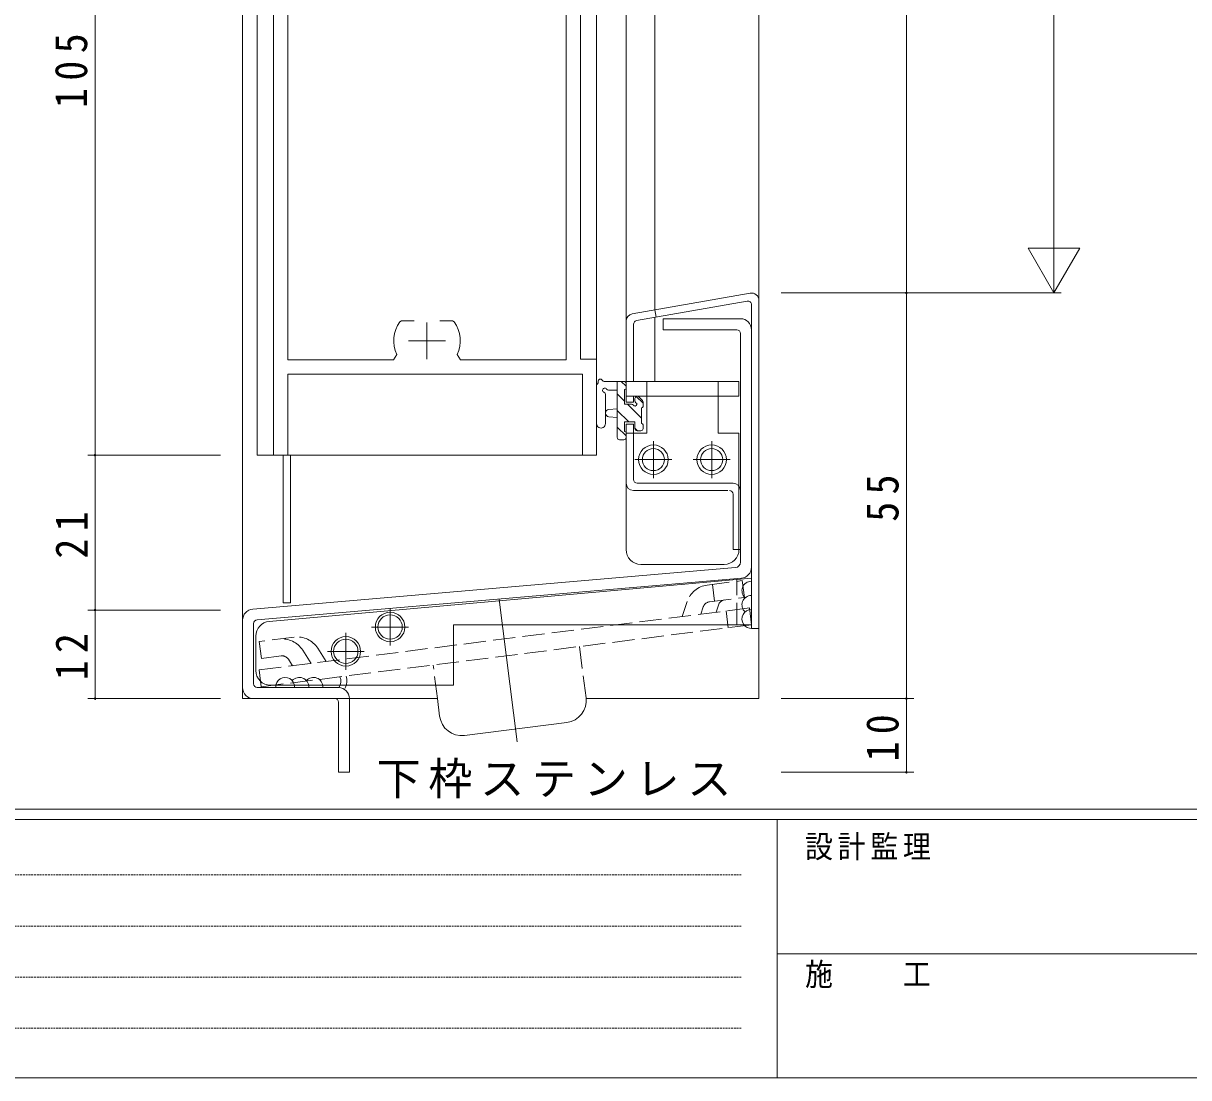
# Model space of a CAD drawing. Units: millimetres on the paper. Extents: x -397 to 397, y -282 to 282.
# Drawn here: x -238.5 to -80.5, y -282.1 to -139.1 of the extents above; entities that cross this region are included whole.
import ezdxf

# ---------------------------------------------------------------- set-up
doc = ezdxf.new("R2010")
doc.units = ezdxf.units.MM
for name, pattern in [('USER1', [0.375, 0.25, -0.125]), ('USER2', [13, 10, -1, 1, -1]), ('USER4', [4, 3, -1])]:
    doc.linetypes.add(name, pattern=pattern)
for name, color, linetype, lineweight in [('0-1_YKK_ZWAK', 7, 'Continuous', 18), ('0-3_YKK_11', 7, 'Continuous', 18), ('0-4_YKK_12', 2, 'Continuous', 18), ('0-5_YKK_13', 4, 'Continuous', 18), ('0-6_YKK_D', 6, 'Continuous', 18)]:
    doc.layers.add(name, color=color, linetype=linetype, lineweight=lineweight)
doc.layers.add('0-2_USER1', color=7, linetype='Continuous')
doc.styles.add('ＭＳ ゴシック', font='')
doc.styles.get('ＭＳ ゴシック').set_extended_font_data('MS Gothic')

msp = doc.modelspace()

# ---------------------------------------------------------------- linework, layer by layer
at = {"layer": '0-1_YKK_ZWAK'}
for p, q in [((376.092, -245.688), (-393.908, -245.688)), ((338.292, -247.088), (-393.908, -247.088)), ((-136.308, -247.088), (-136.308, -282.088)), ((-136.308, -265.287), (-7.508, -265.287)), ((-393.908, -282.088), (338.292, -282.088))]:
    msp.add_line(p, q, dxfattribs=at)
at = {"layer": '0-1_YKK_ZWAK', "linetype": 'USER1'}
for p, q in [((-389.31, -254.6), (-141.117, -254.6)), ((-389.31, -261.529), (-141.117, -261.529)), ((-389.31, -268.457), (-141.117, -268.457)), ((-389.31, -275.386), (-141.117, -275.386))]:
    msp.add_line(p, q, dxfattribs=at)
at = {"layer": '0-3_YKK_11'}
for p, q in [((-162.994, -184.688), (-162.994, -92.688)), ((-204.594, -93.688), (-204.594, -197.688)), ((-164.924, -184.758), (-164.924, -117.618)), ((-202.664, -122.888), (-202.664, -184.758)), ((-187.487, -179.616), (-187.24, -179.488)), ((-187.24, -179.488), (-185.544, -179.488)), ((-183.794, -179.688), (-183.794, -184.688)), ((-182.044, -179.488), (-180.347, -179.488)), ((-182.044, -179.488), (-180.347, -179.488)), ((-180.347, -179.488), (-180.101, -179.616)), ((-186.294, -182.188), (-181.294, -182.188)), ((-202.664, -184.758), (-188.345, -184.758)), ((-188.345, -184.758), (-187.89, -184.051)), ((-179.697, -184.051), (-179.242, -184.758)), ((-179.242, -184.758), (-164.924, -184.758)), ((-160.794, -184.688), (-162.994, -184.688)), ((-160.794, -197.688), (-160.794, -184.688)), ((-202.664, -186.688), (-162.724, -186.688)), ((-202.664, -197.688), (-202.664, -186.688)), ((-162.724, -186.688), (-162.724, -197.688)), ((-204.594, -197.688), (-202.664, -197.688)), ((-162.724, -197.688), (-160.794, -197.688))]:
    msp.add_line(p, q, dxfattribs=at)
for start, end in [(145.15008, 204.45637), (335.54363, 34.84992)]:
    msp.add_arc((-183.794, -182.188), 4.5, start, end, dxfattribs=at)
at = {"layer": '0-4_YKK_12'}
for p, q in [((-208.794, -63.045), (-208.794, -230.688)), ((-206.794, -63.045), (-206.794, -197.688)), ((-160.794, -63.045), (-160.794, -197.688)), ((-156.794, -187.688), (-156.794, -63.045)), ((-152.894, -63.045), (-152.894, -177.998)), ((-138.794, -63.045), (-138.794, -230.688)), ((-152.894, -179.013), (-152.894, -187.688)), ((-152.894, -187.688), (-155.794, -187.688)), ((-206.794, -197.688), (-160.794, -197.688)), ((-203.294, -197.688), (-203.294, -217.688)), ((-202.294, -197.688), (-202.294, -217.688)), ((-202.294, -217.688), (-203.294, -217.688)), ((-182.376, -230.688), (-208.794, -230.688)), ((-138.794, -230.688), (-162.219, -230.688))]:
    msp.add_line(p, q, dxfattribs=at)
at = {"layer": '0-5_YKK_13'}
for p, q in [((-155.967, -178.54), (-139.967, -175.718)), ((-155.38, -179.452), (-140.38, -176.807)), ((-138.794, -176.703), (-138.794, -221.188)), ((-152.894, -177.998), (-152.72, -178.983)), ((-139.794, -177.299), (-139.794, -221.188)), ((-156.794, -190.488), (-156.794, -179.525)), ((-155.794, -187.688), (-155.794, -179.944)), ((-151.794, -179.188), (-151.794, -180.688)), ((-141.294, -179.188), (-151.794, -179.188)), ((-141.794, -180.688), (-151.794, -180.688)), ((-141.294, -181.188), (-141.294, -212.182)), ((-139.794, -180.688), (-139.794, -212.87)), ((-157.094, -187.686), (-159.774, -187.686)), ((-157.994, -187.686), (-157.994, -195.286)), ((-156.794, -188.341), (-157.448, -187.686)), ((-156.794, -187.688), (-141.494, -187.688)), ((-156.794, -188.586), (-156.794, -187.986)), ((-153.994, -187.688), (-153.994, -194.688)), ((-144.294, -187.688), (-144.294, -194.688)), ((-141.494, -187.688), (-141.494, -189.688)), ((-160.794, -193.414), (-160.794, -188.252)), ((-159.594, -193.414), (-159.591, -189.453)), ((-159.174, -188.886), (-157.994, -188.886)), ((-156.994, -190.386), (-157.994, -189.386)), ((-156.994, -190.786), (-156.994, -188.786)), ((-156.794, -188.188), (-156.794, -189.188)), ((-156.055, -190.786), (-156.994, -190.786)), ((-156.794, -190.488), (-155.794, -190.488)), ((-154.694, -192.686), (-156.593, -190.786)), ((-155.794, -190.488), (-155.794, -189.688)), ((-155.594, -189.986), (-155.594, -190.325)), ((-154.494, -190.641), (-155.42, -189.714)), ((-154.581, -190.274), (-155.081, -189.774)), ((-154.494, -191.086), (-154.494, -190.486)), ((-157.994, -191.386), (-159.138, -191.488)), ((-157.994, -192.586), (-159.138, -192.484)), ((-156.439, -193.186), (-157.994, -191.631)), ((-154.694, -193.386), (-154.694, -191.286)), ((-156.794, -195.076), (-157.994, -193.876)), ((-156.994, -193.186), (-155.594, -193.186)), ((-156.994, -194.486), (-156.994, -193.186)), ((-156.794, -193.488), (-155.794, -193.488)), ((-156.794, -193.488), (-156.794, -201.484)), ((-156.794, -193.488), (-155.794, -193.488)), ((-155.794, -200.984), (-155.794, -193.488)), ((-155.594, -193.186), (-155.594, -194.086)), ((-155.239, -194.386), (-155.594, -194.031)), ((-154.494, -194.086), (-154.494, -193.586)), ((-157.694, -195.586), (-157.094, -195.586)), ((-156.794, -195.286), (-156.794, -194.686)), ((-156.794, -194.688), (-153.994, -194.688)), ((-156.794, -194.688), (-156.794, -210.488)), ((-155.294, -194.386), (-154.794, -194.386)), ((-153.094, -195.788), (-153.094, -200.788)), ((-145.194, -195.788), (-145.194, -200.788)), ((-144.294, -194.688), (-141.494, -194.688)), ((-141.494, -194.688), (-141.494, -210.481)), ((-150.594, -198.288), (-155.594, -198.288)), ((-142.694, -198.288), (-147.694, -198.288)), ((-155.294, -201.484), (-142.294, -201.484)), ((-155.794, -202.484), (-142.994, -202.484)), ((-142.294, -202.984), (-142.294, -210.48)), ((-141.494, -202.484), (-141.494, -210.488)), ((-141.294, -202.484), (-141.294, -210.48)), ((-142.294, -210.48), (-141.294, -210.48)), ((-141.979, -212.93), (-207.422, -218.57)), ((-154.794, -212.488), (-143.494, -212.488)), ((-206.837, -220.025), (-141.165, -214.365)), ((-139.794, -214.352), (-205.177, -220.228)), ((-139.794, -220.688), (-139.794, -214.352)), ((-173.991, -217.275), (-171.553, -236.573)), ((-208.794, -229.188), (-208.794, -220.064)), ((-207.294, -220.523), (-207.294, -228.688)), ((-180.194, -220.688), (-139.794, -220.688)), ((-180.194, -228.888), (-180.194, -220.688)), ((-138.794, -221.188), (-139.794, -221.188)), ((-206.998, -226.888), (-206.998, -222.22)), ((-180.194, -228.888), (-204.998, -228.888)), ((-206.794, -229.188), (-195.794, -229.188)), ((-196.294, -230.688), (-207.294, -230.688)), ((-195.794, -231.188), (-195.794, -240.688)), ((-194.294, -240.688), (-194.294, -230.688)), ((-182.074, -233.083), (-182.376, -230.688)), ((-178.721, -235.684), (-164.832, -233.929)), ((-195.794, -240.688), (-194.294, -240.688))]:
    msp.add_line(p, q, dxfattribs=at)
at = {"layer": '0-5_YKK_13', "linetype": 'USER4'}
for p, q in [((-145.798, -215.298), (-141.054, -214.698)), ((-141.794, -220.688), (-141.794, -214.532)), ((-141.054, -214.698), (-140.766, -216.98)), ((-145.079, -215.207), (-144.791, -217.489)), ((-149.179, -219.555), (-148.52, -217.544)), ((-145.51, -217.579), (-140.766, -216.98)), ((-144.288, -218.002), (-144.608, -218.977)), ((-206.554, -226.801), (-140.082, -218.406)), ((-146.335, -218.26), (-146.654, -219.236)), ((-143.232, -218.804), (-142.944, -221.086)), ((-140.082, -218.406), (-139.794, -220.688)), ((-206.266, -229.083), (-139.794, -220.688)), ((-201.79, -222.369), (-206.534, -222.968)), ((-206.534, -222.968), (-206.246, -225.25)), ((-200.641, -224.127), (-199.503, -225.911)), ((-197.457, -225.652), (-198.594, -223.868)), ((-162.231, -230.577), (-163.108, -223.632)), ((-203.549, -224.91), (-206.246, -225.25)), ((-202.58, -225.364), (-202.028, -226.23)), ((-206.554, -226.801), (-206.266, -229.083)), ((-182.376, -230.688), (-182.951, -226.138))]:
    msp.add_line(p, q, dxfattribs=at)
at = {"layer": '0-5_YKK_13', "linetype": 'USER2'}
for p, q in [((-188.794, -218.488), (-188.794, -223.488)), ((-186.294, -220.988), (-191.294, -220.988)), ((-194.798, -221.788), (-194.798, -226.788)), ((-192.298, -224.288), (-197.298, -224.288))]:
    msp.add_line(p, q, dxfattribs=at)
at = {"layer": '0-5_YKK_13'}
msp.add_lwpolyline([(-156.794, -187.688), (-156.794, -189.688), (-141.494, -189.688)], dxfattribs=at)
for centre, radius in [((-153.094, -198.288), 2), ((-153.094, -198.288), 1.5), ((-145.194, -198.288), 2), ((-145.194, -198.288), 1.5), ((-188.794, -220.988), 2), ((-188.794, -220.988), 1.65), ((-194.798, -224.288), 2), ((-194.798, -224.288), 1.65)]:
    msp.add_circle(centre, radius, dxfattribs=at)
for centre, radius, start, end in [((-140.294, -177.299), 0.5, 0, 100.00204), ((-139.794, -176.703), 1, 0, 100.00204), ((-155.794, -179.525), 1, 100.00204, 180), ((-155.294, -179.944), 0.5, 100.00204, 180), ((-141.294, -180.688), 1.5, 0, 90), ((-141.794, -181.188), 0.5, 0, 90), ((-160.884, -187.796), 0.3, 310.52878, 10.52878), ((-160.294, -187.686), 0.3, 30, 190.52878), ((-159.774, -187.386), 0.3, 210, 270), ((-157.094, -187.986), 0.3, 0, 90), ((-160.494, -188.252), 0.3, 130.52878, 180), ((-159.694, -188.886), 0.3, 30, 250.81024), ((-159.891, -189.453), 0.3, 359.95977, 70.81024), ((-159.174, -188.586), 0.3, 210, 270), ((-156.994, -188.586), 0.2, 270, 0), ((-156.055, -191.086), 0.3, 33.05573, 90), ((-155.594, -190.786), 0.25, 213.05573, 56.94427), ((-155.294, -189.986), 0.3, 45, 180), ((-155.294, -190.325), 0.3, 180, 236.94427), ((-154.694, -191.086), 0.2, 270, 0), ((-154.794, -190.486), 0.3, 0, 45), ((-159.094, -191.986), 0.5, 95.09207, 264.90793), ((-160.194, -193.414), 0.6, 179.95977, 359.95977), ((-155.294, -194.086), 0.3, 180, 270), ((-154.794, -194.086), 0.3, 270, 0), ((-154.694, -193.586), 0.2, 0, 90), ((-157.694, -195.286), 0.3, 180, 270), ((-157.094, -195.286), 0.3, 270, 0), ((-156.994, -194.686), 0.2, 0, 90), ((-155.794, -201.484), 1, 180, 270), ((-155.294, -200.984), 0.5, 180, 270), ((-142.294, -202.484), 1, 0, 90), ((-142.794, -202.984), 0.5, 0, 90), ((-154.794, -210.488), 2, 180, 270), ((-154.794, -210.488), 2, 180, 270), ((-143.494, -210.488), 2, 270, 0), ((-143.494, -210.488), 2, 270, 0), ((-142.044, -212.182), 0.75, 274.92565, 0), ((-141.294, -212.87), 1.5, 274.92565, 0), ((-139.81, -216.071), 1.28, 90, 228.59317), ((-143.338, -218.313), 1, 97.1983, 161.86069), ((-139.81, -217.991), 1.28, 90, 228.59037), ((-207.294, -220.064), 1.5, 94.92565, 180), ((-139.81, -219.911), 1.28, 90, 273.83997), ((-206.794, -220.523), 0.5, 94.92565, 180), ((-204.998, -222.22), 2, 95.13496, 180), ((-204.998, -226.888), 2, 180, 270), ((-206.794, -228.688), 0.5, 180, 270), ((-203.018, -229.102), 1.28, 0, 183.83997), ((-201.098, -229.102), 1.28, 0, 138.59037), ((-199.178, -229.102), 1.28, 0, 138.59317), ((-197.02, -228.316), 1.54, 325.51653, 22.14671), ((-196.863, -228.259), 2.2, 331.04679, 16.63698), ((-207.294, -229.188), 1.5, 180, 270), ((-195.794, -230.688), 1.5, 0, 90), ((-165.208, -230.953), 3, 277.1983, 7.1983), ((-196.294, -231.188), 0.5, 0, 90), ((-179.097, -232.707), 3, 187.1983, 277.1983)]:
    msp.add_arc(centre, radius, start, end, dxfattribs=at)
at = {"layer": '0-5_YKK_13', "linetype": 'USER4'}
for centre, radius, start, end in [((-145.384, -218.572), 3.3, 97.1983, 161.86069), ((-145.384, -218.572), 1, 97.1983, 161.86069), ((-203.423, -225.902), 3.3, 32.53591, 97.1983), ((-201.377, -225.643), 3.3, 32.53591, 97.1983), ((-203.423, -225.902), 1, 32.53591, 97.1983)]:
    msp.add_arc(centre, radius, start, end, dxfattribs=at)
at = {"layer": '0-6_YKK_D'}
for p, q in [((-98.794, -63.045), (-98.794, -175.688)), ((-228.794, -92.688), (-228.794, -197.688)), ((-118.794, -92.688), (-118.794, -175.688)), ((-95.294, -169.625), (-102.294, -169.625)), ((-98.794, -175.688), (-102.294, -169.625)), ((-98.794, -175.688), (-95.294, -169.625)), ((-135.794, -175.688), (-97.794, -175.688)), ((-135.794, -175.688), (-117.794, -175.688)), ((-118.794, -175.688), (-118.794, -230.688)), ((-211.794, -197.688), (-229.794, -197.688)), ((-211.794, -197.688), (-229.794, -197.688)), ((-228.794, -197.688), (-228.794, -218.688)), ((-211.794, -218.688), (-229.794, -218.688)), ((-211.794, -218.688), (-229.794, -218.688)), ((-228.794, -218.688), (-228.794, -230.688)), ((-211.794, -230.688), (-229.794, -230.688)), ((-135.794, -230.688), (-117.794, -230.688)), ((-135.794, -230.688), (-117.794, -230.688)), ((-118.794, -230.688), (-118.794, -240.688)), ((-135.794, -240.688), (-117.794, -240.688))]:
    msp.add_line(p, q, dxfattribs=at)
for centre, start, end in [((-118.794, -175.688), 90, 270), ((-118.794, -175.688), 270, 90), ((-228.794, -197.688), 90, 270), ((-228.794, -197.688), 90, 270), ((-228.794, -197.688), 270, 90), ((-228.794, -197.688), 270, 90), ((-228.794, -218.688), 90, 270), ((-228.794, -218.688), 90, 270), ((-228.794, -218.688), 270, 90), ((-228.794, -218.688), 270, 90), ((-228.794, -230.688), 90, 270), ((-228.794, -230.688), 270, 90), ((-118.794, -230.688), 90, 270), ((-118.794, -230.688), 90, 270), ((-118.794, -230.688), 270, 90), ((-118.794, -230.688), 270, 90), ((-118.794, -240.688), 90, 270), ((-118.794, -240.688), 270, 90)]:
    msp.add_arc(centre, 0.106, start, end, dxfattribs=at)

# ---------------------------------------------------------------- texts
at = {"layer": '0-1_YKK_ZWAK', "char_height": 3.079, "attachment_point": 7, "style": 'ＭＳ ゴシック'}
for s, insert in [('\\T1.17;\\W0.9;設計監理', (-132.539, -252.62)), ('\\T1.17;\\W0.9;施\u3000\u3000工', (-132.539, -269.942))]:
    msp.add_mtext(s, dxfattribs=dict(at, insert=insert))
at = {"layer": '0-2_USER1', "insert": (-190.641, -244.22), "char_height": 4.399, "attachment_point": 7, "style": 'ＭＳ ゴシック'}
msp.add_mtext('\\T1.17;下枠ステンレス', dxfattribs=at)
at = {"layer": '0-6_YKK_D', "color": 7, "char_height": 4.399, "attachment_point": 7, "rotation": 90, "style": 'ＭＳ ゴシック'}
for s, insert in [('\\T1.38;\\W0.9;105', (-229.794, -150.628)), ('\\T1.37;\\W0.9;55', (-119.794, -206.708)), ('\\T1.37;\\W0.9;21', (-229.794, -211.708)), ('\\T1.37;\\W0.9;12', (-229.794, -228.208)), ('\\T1.37;\\W0.9;10', (-119.794, -239.208))]:
    msp.add_mtext(s, dxfattribs=dict(at, insert=insert))

doc.saveas('drawing.dxf')
